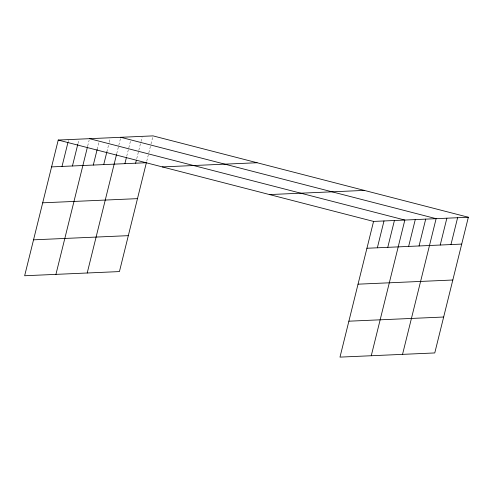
<?xml version="1.0" encoding="UTF-8"?>
<svg xmlns="http://www.w3.org/2000/svg" width="493" height="493" viewBox="0 0 493 493"><rect width="100%" height="100%" fill="white"/><g stroke="black" fill="none" stroke-linecap="round" stroke-linejoin="round"><path stroke-width="0.37" stroke-dasharray="2.46 1.85" d="M68.102 141.83L68.472 140.339M77.974 143.611L78.898 139.883M87.662 146.131L89.141 140.172M97.17 149.404L98.828 142.693M106.858 151.924L109.07 142.982M109.255 142.237L110.179 138.508M116.73 153.705L120.6 138.046M126.732 156.213L130.423 141.306M136.74 158.721L140.795 142.323M140.98 141.577L142.089 137.103M146.741 161.229L150.803 144.831M150.987 144.085L152.83 136.629"/><path stroke-width="0.74" d="M468.35 217.253L373.565 221.419L339.985 357.117L434.771 352.945L468.35 217.253L153.015 135.883L58.229 140.055L24.65 275.747L119.435 271.581L146.372 162.721L51.586 166.893M62.013 166.431L67.917 142.576M72.44 165.975L77.789 144.357M55.931 274.373L87.483 146.877M93.294 165.056L97.17 149.404M103.721 164.6L106.858 151.924M87.206 272.999L116.545 154.451M124.889 163.67L126.362 157.705M135.63 163.195L136.37 160.213M377.355 247.8L383.992 220.963M387.775 247.338L394.418 220.507M371.266 355.736L404.845 220.044L89.51 138.681M408.629 246.426L415.272 219.588M419.056 245.964L425.699 219.126M402.541 354.362L436.126 218.67L120.785 137.3M440.224 245.033L446.868 218.196M450.966 244.565L457.609 217.727M162.289 166.905L257.075 162.739M42.7 202.814L137.485 198.642M269.505 194.569L364.29 190.403M33.542 239.826L128.322 235.654M366.928 248.256L461.707 244.09M358.035 284.178L452.82 280.012M348.878 321.19L443.657 317.024M58.229 140.055L373.565 221.419"/></g></svg>
